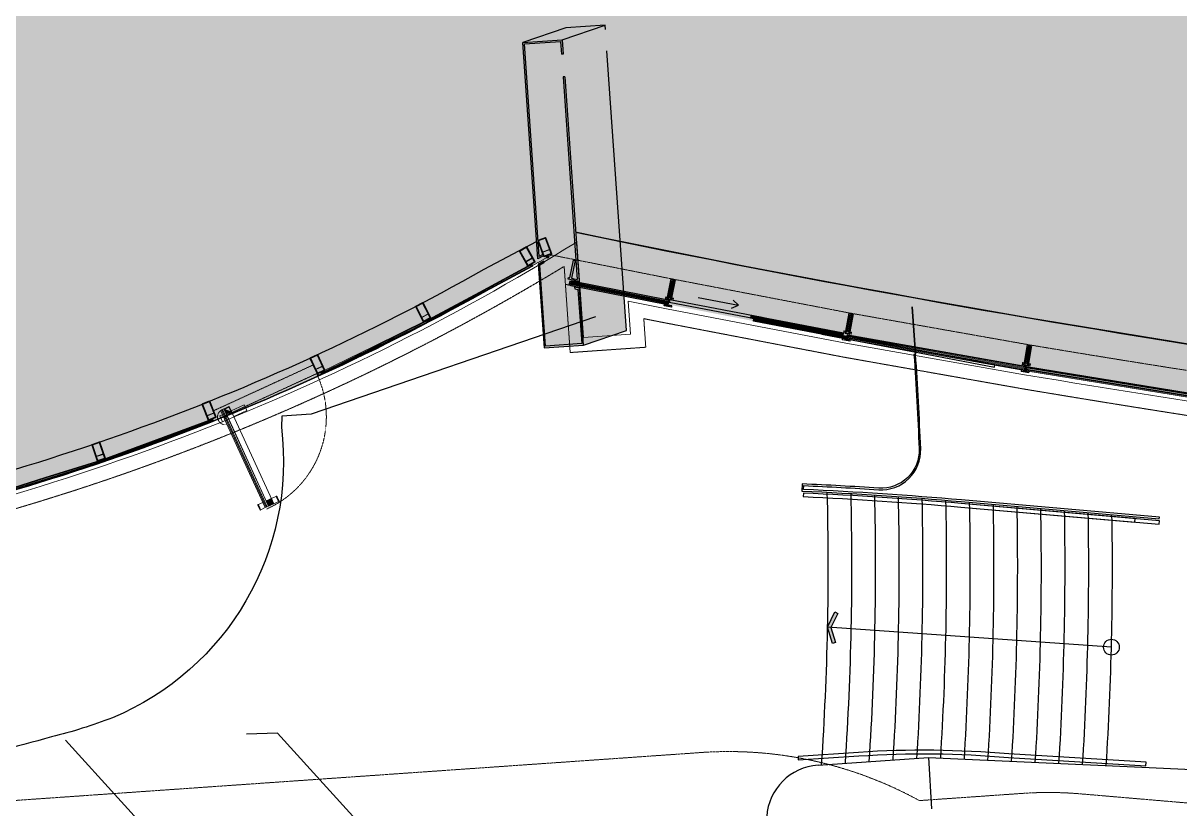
# Model space of a CAD drawing. Header units: millimetres. Extents: x 306 to 836129804, y -168137 to 818603917.
# Drawn here: x 834523425 to 834538079, y 817940053 to 817950001 of the extents above; entities that cross this region are included whole.
import ezdxf
from ezdxf.xclip import XClip

# ---------------------------------------------------------------- set-up
doc = ezdxf.new("R2010")
doc.units = ezdxf.units.MM
doc.header["$LTSCALE"] = 3
doc.header["$XCLIPFRAME"] = 0
doc.linetypes.add('B0701', pattern=[2.34375, 1.5625, -0.78125])
doc.linetypes.add('B0703', pattern=[4.6875, 3.125, -1.5625])
doc.layers.get('Defpoints').update_dxf_attribs({"color": 32})
for name, color, linetype, lineweight in [('05SYMB', 251, 'Continuous', 5), ('Hatch (LTC&CB)', 252, 'Continuous', 35), ('UAJ-08META', 251, 'Continuous', 9), ('UAJ-21EXWA', 251, 'Continuous', 35), ('UAJ-21EXWA-a', 251, 'Continuous', 9), ('UAJ-21EXWA-c', 251, 'Continuous', 9), ('UAJ-22INWA-a', 251, 'Continuous', 13), ('UAJ-23FLOR-h', 251, 'Continuous', 9), ('UAJ-23FLOR-y', 251, 'B0701', 9), ('UAJ-23FLOR-z', 251, 'B0703', 9), ('UAJ-31EXFR-a', 251, 'Continuous', 13), ('UAJ-31EXFR-c', 251, 'Continuous', 9), ('UAJ-31EXFR-h', 251, 'Continuous', 9), ('UAJ-31EXFR-t', 251, 'Continuous', 5), ('UAJ-31EXFR-y', 251, 'B0701', 9), ('UAJ-32INFR-c', 251, 'Continuous', 9), ('UAJ-32INFR-h', 251, 'Continuous', 9)]:
    doc.layers.add(name, color=color, linetype=linetype, lineweight=lineweight)
doc.layers.add('_base', color=251, linetype='Continuous')
doc.layers.add('_LTC', color=251, linetype='Continuous')
pattern_1 = [(45, (0, 0), (-4.999999779477807, 4.999999779477808), []), (45, (1.7, 0), (-4.999999779477807, 4.999999779477808), []), (45, (1.8, 0), (-4.999999779477807, 4.999999779477808), []), (45, (1.9, 0), (-4.999999779477807, 4.999999779477808), []), (45, (2, 0), (-4.999999779477807, 4.999999779477808), []), (45, (2.1, 0), (-4.999999779477807, 4.999999779477808), []), (45, (2.2, 0), (-4.999999779477807, 4.999999779477808), []), (45, (2.3, 0), (-4.999999779477807, 4.999999779477808), [])]

# ---------------------------------------------------------------- blocks, each defined once
blk = doc.blocks.new('*U2907')
at = {"layer": '05SYMB', "linetype": 'ByBlock', "lineweight": -2, "transparency": 16777216}
blk.add_lwpolyline([(1.052786964182081, -0.2272434994631979), (1.010588905700725, -0.422741130805381), (0.03600099405551888, -0.2123768547347247), (-0.8148138909776698, -0.7321736973354279), (-0.9190826288650897, -0.5615043377556711), (8.881784197001252e-16, 0)], close=True, dxfattribs=at)
for points in [[(-0.9190826288650897, -0.5615043377556711), (-0.8148138909776698, -0.7321736973354279), (8.881784197001252e-16, 0), (0.03600099405551888, -0.2123768547347247)], [(8.881784197001252e-16, 0), (0.03600099405551888, -0.2123768547347247), (1.052786964182081, -0.2272434994631979), (1.010588905700725, -0.422741130805381)]]:
    blk.add_solid(points, dxfattribs=at)
blk = doc.blocks.new('3A35X-MAGP-P-LD-00-0')
at = {"layer": '_base'}
blk.add_line((834533494.766012, 817940606.3489507, 45.95480071280022), (834534896.532352, 817940704.1259929, 45.95480071280022), dxfattribs=at)
blk.add_lwpolyline([(834534730.3477441, 817945808.8209599), (834534710.3964366, 817945807.4262105, -0.007769362340874993), (834534775.3733258, 817944610.9969156, -0.4448938819203634), (834534264.6102605, 817944113.427306, 0.005040523022235583), (834533294.5659647, 817944166.6426086), (834533294.5659647, 817944166.6426085), (834533290.5049417, 817944076.7342694, -0.01051791389791103), (834535309.3804599, 817943943.7873685), (834537817.8086277, 817943725.5273842), (834537819.5422904, 817943745.4521028), (834535311.1141227, 817943963.7120872, 0.01041394343212618), (834533311.3872081, 817944095.8156033), (834533313.6433318, 817944145.7646763, -0.004936755535158565), (834534263.3134776, 817944093.4693915, 0.4448938818993167), (834534795.3583374, 817944611.771068, 0.007769362341377649), (834534730.3477441, 817945808.82096)], format="xyb", dxfattribs=at)
for points in [[(834533307.3261856, 817944005.9072716, -0.01041394341617663), (834535303.3126401, 817943874.0508533), (834537510.2001923, 817943682.0281206), (834537514.1009337, 817943726.8587376), (834535307.2133814, 817943918.8814702, 0.01041394341595619), (834533309.3566968, 817944050.8614374)], [(834533307.3261856, 817944005.9072716, -0.01041394341617663), (834535303.3126401, 817943874.0508533), (834537816.2989736, 817943655.3942648), (834537820.199715, 817943700.2248818), (834535307.2133814, 817943918.8814702, 0.01041394341595619), (834533309.3566968, 817944050.8614374)], [(834533245.456913, 817940672.5053992), (834534012.1834693, 817940722.9174175, -0.03813027219772042), (834535908.9697721, 817940702.8705834), (834537647.6699713, 817940598.932089), (834537650.379193, 817940643.8504673), (834535912.8705134, 817940747.7012004, 0.0381302721975723), (834534009.2311088, 817940767.8204638), (834533242.5045525, 817940717.4084455)], [(834533245.456913, 817940672.5053992), (834534012.1834693, 817940722.9174175, -0.03813027219772042), (834535908.9697721, 817940702.8705834), (834537647.6699713, 817940598.932089), (834537650.379193, 817940643.8504673), (834535912.8705134, 817940747.7012004, 0.0381302721975723), (834534009.2311088, 817940767.8204638), (834533242.5045525, 817940717.4084455)]]:
    blk.add_lwpolyline(points, format="xyb", close=True, dxfattribs=at)
for points in [[(834537211.5954437, 817942099.4647982), (834533616.4496489, 817942354.0235456)], [(834525371.2131325, 817939370.2127943), (834523960.6928517, 817940923.2133119)], [(834527975.1714782, 817939552.2606819), (834526648.9924237, 817941012.4022108)], [(834534896.532352, 817940704.1259929), (834537598.0624766, 817940579.4103202), (834546962.1070088, 817940147.1208175)], [(834534896.5323521, 817940704.1259929), (834534932.5253334, 817940053.997653)]]:
    blk.add_lwpolyline(points, dxfattribs=at)
at = {"layer": '_base', "elevation": -0.1231465752413533}
blk.add_lwpolyline([(834526648.9924237, 817941012.4022108), (834526255.9510394, 817940999.363185)], dxfattribs=at)
at = {"layer": '_base'}
blk.add_circle((834537211.5954436, 817942099.464798), 99.99999999999964, dxfattribs=at)
for centre, radius, start, end in [((834496246.8981019, 817943118.5327004), 37377.3709222437, 356.1510110179623, 1.445243599431579), ((834496246.8981019, 817943118.5327004), 37677.3709222437, 356.2138161387152, 1.408773114113354), ((834496246.8981019, 817943118.5327004), 37977.3709222437, 356.2756197386327, 1.370028844739382), ((834496246.8981019, 817943118.5327004), 38277.3709222437, 356.3364456707125, 1.329060629129533), ((834496246.8981019, 817943118.5327004), 38577.3709222437, 356.3963170972223, 1.285916561478331), ((834496246.8981019, 817943118.5327004), 38877.3709222437, 356.4290822336925, 1.240643062839301), ((834496246.8981019, 817943118.5327004), 39177.3709222437, 356.4361870349383, 1.19345939139577), ((834496246.8981019, 817943118.5327004), 39477.3709222437, 356.4431838396234, 1.1464203747405), ((834496246.8981019, 817943118.5327004), 39777.3709222437, 356.4500750910045, 1.100094939044043), ((834496246.8981019, 817943118.5327004), 40077.3709222437, 356.4568631603478, 1.054466939324938), ((834496246.8981019, 817943118.5327004), 40377.3709222437, 356.4635503485951, 1.009520714310726), ((834496246.8981019, 817943118.5327004), 40677.3709222437, 356.4701388867862, 0.9652410689453641), ((834496246.8981019, 817943118.5327004), 40977.3709222437, 356.4766309435292, 0.9224581447619076), ((834533543.474579, 817939908.0456674, 45.95480071280022), 700, 93.99007479082785, 176.198381223451)]:
    blk.add_arc(centre, radius, start, end, dxfattribs=at)
at = {"layer": '_base', "xscale": 200.0000000000001, "yscale": 200.0000000000001, "zscale": 200.0000000000001, "rotation": 76.04625874593367}
blk.add_blockref('*U2907', (834533613.1506459, 817942352.1677381), dxfattribs=at)
blk = doc.blocks.new('21_UNS-EXWA-Facade EWS6-Steel Fin-Plan')
at = {"layer": 'Defpoints'}
blk.add_lwpolyline([(-47.99999983112017, -0.0005106925964355469), (47.99999974986775, -0.0005109310150217539)], dxfattribs=at)
at = {"layer": 'UAJ-21EXWA'}
blk.add_lwpolyline([(-10.00000107288361, 89.99949014186859), (-10.00000107288361, 89.99949014186859), (-10.00000250339508, 319.9994889497757), (9.999998807907104, 319.999489068985), (10.00000023841858, 89.99949049949646), (29.99999964237213, 89.99949049949646), (29.99999940395355, 69.9994889497757), (-30.00000035762787, 69.9994888305664), (-30.00000035762787, 89.99949038028717), (-10.00000107288361, 89.99949038028717)], dxfattribs=at)
at = {"layer": 'UAJ-21EXWA-a'}
for points in [[(-2.980232238769531e-06, 329.9994892477989), (-27.9995378162373, 329.9994892477989, 0.4141455223834754), (-30.00000243352001, 327.9994893017662), (-30.00000298023224, 94.99949049949646), (-47.98244392871857, 94.99949049949645, 0.4142135623730909), (-49.98244403293543, 92.99949039527958), (-49.98244392871866, 64.99948894872907), (-47.98244392871866, 64.99948894872907), (-47.98244392871865, 92.99949049949643), (-28.00000298492505, 92.99949049949646), (-28.00000243352001, 327.9994893017662), (-2.753734895116705e-06, 327.9994919064891)], [(-7.152557373046875e-07, 329.9994892477989), (27.99953412074932, 329.9994892477989, -0.4141455223834754), (29.99999873803203, 327.9994893017662), (29.99999928474426, 94.99949049949646), (47.98244023323059, 94.99949049949645, -0.4142135623730909), (49.98244033744746, 92.99949039527958), (49.98244023323068, 64.99948894872907), (47.98244023323068, 64.99948894872907), (47.98244023323068, 92.99949049949643), (27.99999928943707, 92.99949049949646), (27.99999873803203, 327.9994893017662), (-9.417530809575139e-07, 327.9994919064891)], [(47.99999976158142, -5.000510573387146), (47.99999988079071, -18.00051069259644), (47.99999988079071, -18.00051081180573), (-48, -18.00051069259644), (-48, -18.00051069259644), (-48, -5.000510931015015), (-50, -5.000510931015015), (-49.99999988079071, -18.00051081180573, 0.4142135625800797), (-47.99999988079071, -20.00051069259644), (47.99999988079071, -20.00051093101501, 0.4142135618518722), (49.99999976158142, -18.00051069259644), (49.99999988079071, -5.000510811805725), (47.99999964237213, -5.000510692596436)]]:
    blk.add_lwpolyline(points, format="xyb", dxfattribs=at)
at = {"layer": 'UAJ-21EXWA-c'}
for points in [[(-23.00000249218012, 302.9994888305664), (-23.00000408958469, 101.9994906028112), (-10.00000381469727, 101.9994904994965), (-10.00000369548798, 302.9994888305664)], [(22.99999879669214, 302.9994888305664), (23.00000039409671, 101.9994906028112), (10.00000011920929, 101.9994904994965), (10, 302.9994888305664)], [(1.5, 55.0191136598587), (1.5, 1.192092895507812e-07), (-1.49999988079071, -1.192092895507812e-07), (-1.616378426551819, 54.97702765464783)]]:
    blk.add_lwpolyline(points, close=True, dxfattribs=at)
for points in [[(-47.99999976158142, -5.000510931015015), (-47.99999964237213, -18.00051093101501), (-32.99999976158142, -18.00051057338715), (-22.99999964237213, -13.00051057338715), (0, -13.00051081180573), (22.99999964237213, -13.00051057338715), (32.99999976158142, -18.00051057338715), (47.99999988079071, -18.00051069259644), (47.99999964237213, -5.000510692596436)], [(-45.99999952316284, -5.000510931015015), (-47.99999976158142, -5.000510931015015)], [(-45.99999952316284, -5.000510931015015), (-45.99999964237213, -16.00051069259644), (-33.47213578224182, -16.00051057338715), (-23.47213542461395, -11.00051057338715), (1.192092895507812e-07, -11.00051081180573), (23.47213542461395, -11.00051045417786), (33.47213590145111, -16.00051033496857), (45.99999976158142, -16.00051069259644), (45.99999976158142, -5.000510811805725)], [(45.99999964237213, -5.000510692596436), (47.99999952316284, -5.000510573387146)]]:
    blk.add_lwpolyline(points, dxfattribs=at)
blk = doc.blocks.new('EWS2 - 2 Steel Fin Glass')
at = {"layer": 'UAJ-21EXWA-a'}
blk.add_lwpolyline([(678.8535124063492, -152.6484401226044), (676.4192818403244, -154.0763473510742), (663.6700299978256, -203.4564032554626), (665.1043062210083, -205.9014909267426), (2871.123752355576, -785.9497318267822), (2873.553643345833, -784.5207090377808), (2886.763664364815, -735.2617775201797), (2885.347456455231, -732.8214446306229)], close=True, dxfattribs=at)
at = {"layer": 'UAJ-21EXWA-c'}
for points in [[(2875.600957512856, -776.7870554924011), (665.7130051851273, -195.7216341495514)], [(2877.94978582859, -767.0647460222244), (668.2559567689896, -186.0503678321838)], [(671.833355307579, -171.4823825359344), (2882.101194500923, -752.6476908922195)], [(674.3763068914413, -161.8111159801483), (2884.691452145576, -742.9888628721237)]]:
    blk.add_lwpolyline(points, dxfattribs=at)
for points in [[(681.5908010005951, -174.0479942560196), (671.9194390773773, -171.5050172805786), (668.1698733568192, -186.0277328491211), (677.8412356376648, -188.5707098245621)], [(2872.437310814857, -750.1066787242889), (2882.108673214912, -752.6496555805206), (2878.229992747307, -767.1384217739105), (2868.558630228043, -764.5954446792603)]]:
    blk.add_lwpolyline(points, close=True, dxfattribs=at)
blk = doc.blocks.new('*U1552')
at = {"layer": 'UAJ-21EXWA'}
for points in [[(0, 85.00000035762787), (100, 85.00000047683716), (100, 301.9999996423721), (1.192092895507812e-07, 301.9999996423721)], [(1499.999999880791, 85.00000035762787), (1599.999999880791, 85.00000047683716), (1600, 301.9999996423721), (1500.000000119209, 301.9999996423721)], [(3069.244208348224, 85.00000059565815), (3169.244208348224, 85.00000059565815), (3169.244208467433, 301.9999998804025), (3069.244208586642, 301.9999999996118)]]:
    blk.add_lwpolyline(points, close=True, dxfattribs=at)
at = {"layer": 'UAJ-21EXWA-a'}
for points in [[(42.49999895014975, 305.000000582158), (42.4999988079071, 305.0000002384186), (42.49999892711639, 335.0000001192093), (42.49999883094046, 335.000000582158)], [(46.50000011920929, 301.9999992847443), (46.50000023841858, 335.0000004768372), (53.50000023841858, 335.0000007152557), (53.50000023841858, 301.9999992847443)], [(800.0000004768372, 304.9999982118607), (57.49999940395355, 305.0000004768372), (57.49999952316284, 335.0000004768372), (800.0000003576279, 334.9999980926514)], [(800.0000004768372, 305), (1542.499998807907, 305.0000002384186), (1542.499998807907, 335), (800.0000002384186, 335.0000001192093)], [(1546.5, 301.9999992847443), (1546.500000238419, 335.0000003576279), (1553.500000238419, 335.0000007152557), (1553.500000119209, 301.9999992847443)], [(2300, 304.9999980926514), (1557.499999403954, 305.0000003576279), (1557.499999403954, 335.0000004768372), (2300, 334.9999980926514)], [(2330.173034078982, 305.0000002192115), (3111.74420727534, 305.0000005956583), (3111.74420727534, 335.0000003572397), (2330.173034078982, 335.0000003384208)], [(3115.744208467433, 301.9999996419839), (3115.744208586642, 335.0000007148676), (3122.744208586642, 335.0000008340768), (3122.744208586642, 301.9999995227747)], [(3797.998674421571, 304.9999985628279), (3126.744207871387, 305.0000007148676), (3126.744207871387, 335.0000007148676), (3797.998674302362, 334.9999985628279)]]:
    blk.add_lwpolyline(points, dxfattribs=at)
at = {"layer": 'UAJ-21EXWA-c'}
for p, q in [((30.49999856948853, 315.0000002384186), (30.49999904632568, 325.0000001192093)), ((42.4999988079071, 325.0000002384186), (42.49999895014975, 325.0000007013673)), ((42.49999906935903, 315.0000004629487), (42.49999892711639, 315.0000003576279)), ((57.49999940395355, 325.0000003576279), (800.0000004768372, 324.9999983310699)), ((800.0000004768372, 314.9999977350235), (57.49999964237213, 315.0000005960464)), ((69.49999952316284, 315.0000005960464), (69.49999904632568, 325.0000003576279)), ((1542.499998807907, 325.0000002384186), (800.0000004768372, 325.0000003576279)), ((800.0000003576279, 314.9999994039536), (1542.499998927116, 315.0000003576279)), ((1530.499998450279, 315.0000002384186), (1530.499999046326, 325.0000001192093)), ((1557.499999403954, 325.0000003576279), (2300, 324.9999983310699)), ((2300, 314.9999976158142), (1557.499999523163, 315.0000005960464)), ((1569.499999523163, 315.0000005960464), (1569.499999046326, 325.0000003576279)), ((3111.74420727534, 325.0000003572397), (2330.173034078982, 325.0000005768393)), ((2330.173034078982, 314.9999997423743), (3111.744207394549, 315.0000005956583)), ((3099.744206917712, 315.000000476449), (3099.744207513759, 325.0000003572397)), ((3126.744207871387, 325.0000007148676), (3797.998674421571, 324.9999988012465)), ((3797.998674421571, 314.9999982052), (3126.744207990596, 315.0000008340768)), ((3138.744207990596, 315.0000008340768), (3138.744207513759, 325.0000007148676))]:
    blk.add_line(p, q, dxfattribs=at)
for points in [[(5, 90.00000047683716), (95, 90.00000059604645), (94.99999988079071, 296.9999996423721), (5.00000011920929, 296.9999996423721)], [(1505, 90.00000047683716), (1595, 90.00000059604645), (1594.999999880791, 296.9999996423721), (1505.000000119209, 296.9999996423721)], [(3074.244208467433, 90.00000071486744), (3164.244208467433, 90.00000083407673), (3164.244208229014, 296.9999998804025), (3074.244208705852, 296.9999998804025)]]:
    blk.add_lwpolyline(points, close=True, dxfattribs=at)
for points in [[(5.000000238418579, 246.9999996423721), (94.99999988079071, 246.9999996423721)], [(5.00000011920929, 241.9999994039536), (94.99999988079071, 241.9999995231628)], [(1505.000000238419, 246.9999996423721), (1594.999999761581, 246.9999996423721)], [(1505, 241.9999994039536), (1594.999999880791, 241.9999995231628)], [(3074.244208586642, 246.9999998804024), (3164.244208229014, 246.9999998804024)], [(3074.244208586642, 241.9999997611932), (3164.244208348224, 241.9999997611932)]]:
    blk.add_lwpolyline(points, dxfattribs=at)
blk = doc.blocks.new('*U1802')
at = {"layer": 'UAJ-32INFR-c'}
blk.add_hatch(color=256, dxfattribs=at).paths.add_polyline_path([(0, 0), (-4.440892098500626e-16, -4.999999999999996), (50.00000023597241, -4.999999999999995), (50.00000023597241, 1.332267629550188e-15)])
at = {"layer": 'UAJ-32INFR-h'}
h = blk.add_hatch(dxfattribs=at)
h.set_pattern_fill('STEEL', color=256, angle=90, style=0)
h.set_pattern_definition([(135, (0, 0), (-2.245064030267288, -2.245064030267288), []), (135, (-1.5875, 9.720633968232115e-17), (-2.245064030267288, -2.245064030267288), [])])
h.paths.add_polyline_path([(0, 0), (-4.440892098500626e-16, -4.999999999999996), (50.00000023597241, -4.999999999999995), (50.00000023597241, 1.332267629550188e-15)])
at = {"layer": 'UAJ-22INWA-a', "lineweight": -2}
blk.add_lwpolyline([(0, 0), (-4.440892098500626e-16, -4.999999999999996), (50.00000023597241, -4.999999999999995), (50.00000023597241, 1.332267629550188e-15)], close=True, dxfattribs=at)
blk = doc.blocks.new('*U|REF31191629')
at = {"layer": 'UAJ-32INFR-h'}
h = blk.add_hatch(dxfattribs=at)
h.set_pattern_fill('STAAL', color=256, style=0)
h.set_pattern_definition(pattern_1)
edge = h.paths.add_edge_path(flags=16)
edge.add_arc((-19.00000000737778, -19.00000003930758), 1, 180, 394.9306585423736)
edge.add_line((-19.00000000737778, -20.00000003930757), (19.00000000738324, -20.00000003930666))
edge.add_arc((19.00000000738324, -19.00000003930664), 1, 270, 360)
edge.add_line((20.00000000738324, -19.00000003930666), (20.00000000738142, 19.00000003930938))
edge.add_arc((19.00000000738142, 19.00000003930938), 1, 0, 90)
edge.add_line((19.00000000738142, 20.00000003930938), (-19.0000000073796, 20.00000003930938))
edge.add_arc((-19.0000000073796, 19.00000003930938), 1, 90, 180)
edge.add_line((-20.0000000073796, 19.00000003930938), (-20.00000000737778, -19.00000003930757))
edge = h.paths.add_edge_path()
edge.add_arc((-23.00000000737792, -23.00000003930666), 2, 180, 270)
edge.add_line((-23.00000000737778, -25.00000003930666), (23.00000000738324, -25.00000003930666))
edge.add_arc((23.00000000738309, -23.00000003930666), 2, 270, 360)
edge.add_line((25.00000000738324, -23.00000003930666), (25.00000000738324, 23.00000003930757))
edge.add_arc((23.00000000738338, 23.00000003930742), 2, 0, 90)
edge.add_line((23.00000000738324, 25.00000003930757), (-23.00000000737778, 25.00000003930938))
edge.add_arc((-23.00000000737763, 23.00000003930953), 2, 90, 180)
edge.add_line((-25.00000000737778, 23.00000003930938), (-25.00000000737778, -23.00000003930666))
at = {"layer": 'UAJ-22INWA-a', "lineweight": -2}
for p, q in [((-25.00000000737778, 23.00000003930938), (-25.00000000737778, -23.00000003930666)), ((23.00000000738324, 25.00000003930757), (-23.00000000737778, 25.00000003930938)), ((-20.0000000073796, 19.00000003930938), (-20.00000000737778, -19.00000003930757)), ((19.00000000738142, 20.00000003930938), (-19.0000000073796, 20.00000003930938)), ((20.00000000738324, -19.00000003930666), (20.00000000738142, 19.00000003930938)), ((25.00000000738324, -23.00000003930666), (25.00000000738324, 23.00000003930757)), ((-23.00000000737778, -25.00000003930666), (23.00000000738324, -25.00000003930666)), ((-19.00000000737778, -20.00000003930757), (19.00000000738324, -20.00000003930666))]:
    blk.add_line(p, q, dxfattribs=at)
for centre, radius, start, end in [((-23.00000000737763, 23.00000003930953), 2, 90, 180), ((-19.0000000073796, 19.00000003930938), 1, 90, 180), ((19.00000000738142, 19.00000003930938), 1, 0, 90), ((23.00000000738338, 23.00000003930742), 2, 0, 90), ((-23.00000000737792, -23.00000003930666), 2, 180, 270), ((-19.00000000737778, -19.00000003930758), 1, 180, 34.93065854237362), ((19.00000000738324, -19.00000003930664), 1, 270, 0), ((23.00000000738309, -23.00000003930666), 2, 270, 0)]:
    blk.add_arc(centre, radius, start, end, dxfattribs=at)
blk = doc.blocks.new('*U|REF31201630')
at = {"layer": 'UAJ-32INFR-h'}
h = blk.add_hatch(dxfattribs=at)
h.set_pattern_fill('STAAL', color=256, style=0)
h.set_pattern_definition(pattern_1)
edge = h.paths.add_edge_path(flags=16)
edge.add_arc((-19.00000000737778, -19.00000003930758), 1, 180, 394.9306585423736)
edge.add_line((-19.00000000737778, -20.00000003930757), (19.00000000738324, -20.00000003930666))
edge.add_arc((19.00000000738324, -19.00000003930664), 1, 270, 360)
edge.add_line((20.00000000738324, -19.00000003930666), (20.00000000738142, 19.00000003930938))
edge.add_arc((19.00000000738142, 19.00000003930938), 1, 0, 90)
edge.add_line((19.00000000738142, 20.00000003930938), (-19.0000000073796, 20.00000003930938))
edge.add_arc((-19.0000000073796, 19.00000003930938), 1, 90, 180)
edge.add_line((-20.0000000073796, 19.00000003930938), (-20.00000000737778, -19.00000003930757))
edge = h.paths.add_edge_path()
edge.add_arc((-23.00000000737792, -23.00000003930666), 2, 180, 270)
edge.add_line((-23.00000000737778, -25.00000003930666), (23.00000000738324, -25.00000003930666))
edge.add_arc((23.00000000738309, -23.00000003930666), 2, 270, 360)
edge.add_line((25.00000000738324, -23.00000003930666), (25.00000000738324, 23.00000003930757))
edge.add_arc((23.00000000738338, 23.00000003930742), 2, 0, 90)
edge.add_line((23.00000000738324, 25.00000003930757), (-23.00000000737778, 25.00000003930938))
edge.add_arc((-23.00000000737763, 23.00000003930953), 2, 90, 180)
edge.add_line((-25.00000000737778, 23.00000003930938), (-25.00000000737778, -23.00000003930666))
at = {"layer": 'UAJ-22INWA-a', "lineweight": -2}
for p, q in [((-25.00000000737778, 23.00000003930938), (-25.00000000737778, -23.00000003930666)), ((23.00000000738324, 25.00000003930757), (-23.00000000737778, 25.00000003930938)), ((-20.0000000073796, 19.00000003930938), (-20.00000000737778, -19.00000003930757)), ((19.00000000738142, 20.00000003930938), (-19.0000000073796, 20.00000003930938)), ((20.00000000738324, -19.00000003930666), (20.00000000738142, 19.00000003930938)), ((25.00000000738324, -23.00000003930666), (25.00000000738324, 23.00000003930757)), ((-23.00000000737778, -25.00000003930666), (23.00000000738324, -25.00000003930666)), ((-19.00000000737778, -20.00000003930757), (19.00000000738324, -20.00000003930666))]:
    blk.add_line(p, q, dxfattribs=at)
for centre, radius, start, end in [((-23.00000000737763, 23.00000003930953), 2, 90, 180), ((-19.0000000073796, 19.00000003930938), 1, 90, 180), ((19.00000000738142, 19.00000003930938), 1, 0, 90), ((23.00000000738338, 23.00000003930742), 2, 0, 90), ((-23.00000000737792, -23.00000003930666), 2, 180, 270), ((-19.00000000737778, -19.00000003930758), 1, 180, 34.93065854237362), ((19.00000000738324, -19.00000003930664), 1, 270, 0), ((23.00000000738309, -23.00000003930666), 2, 270, 0)]:
    blk.add_arc(centre, radius, start, end, dxfattribs=at)
blk = doc.blocks.new('EWS Glass Pivot Door')
at = {"layer": 'UAJ-31EXFR-h'}
h = blk.add_hatch(color=256, dxfattribs=at)
h.dxf.hatch_style = 1
h.paths.add_polyline_path([(134.9396343231201, 207.2032741308212), (134.9396362304688, 192.7338186502457), (152.3029814958572, 192.7338211536407), (152.3029811382294, 207.2032761573792)])
h = blk.add_hatch(color=256, dxfattribs=at)
h.dxf.hatch_style = 1
h.paths.add_polyline_path([(1489.939630508423, 207.2524619102478), (1489.939633369446, 192.7830073833466), (1472.576287031174, 192.7830054759979), (1472.576284885406, 207.252460360527)])
at = {"layer": 'UAJ-32INFR-c'}
h = blk.add_hatch(color=256, dxfattribs=at)
h.dxf.hatch_style = 1
h.paths.add_polyline_path([(256.6172027587891, 1523.750954270363, 0.4142135612038482), (246.6165667772293, 1533.750317931175), (223.6165665388107, 1533.748855233192), (223.6168847084045, 1528.748855233192), (246.6168850660324, 1528.750318288803, -0.4142135612133124), (251.6172028779984, 1523.750636339188), (251.6188883781433, 1497.250636339188, -0.4142135620242937), (246.6192065477371, 1492.250318169594), (223.6192064285278, 1492.248855352402), (223.6195243597031, 1487.248855471611), (246.6195245981216, 1487.250318408012, 0.4142135620243083), (256.6188884973526, 1497.250954389572)])
at = {"layer": 'UAJ-22INWA-a', "lineweight": -2}
for points in [[(223.6165664196014, 1533.748854875565), (246.6165667772293, 1533.750317573547, -0.4142135623730951), (256.6172025203705, 1523.750954151154), (256.6188880205154, 1497.250954151154, -0.4142135623730951), (246.6195242404938, 1487.250318527222), (223.6195240020752, 1487.248855471611)], [(223.6168848276138, 1528.748855113983), (246.6168850660324, 1528.750318288803, -0.4142135553466127), (251.6172026395798, 1523.750636100769), (251.618888258934, 1497.250636339188, -0.414213562373095), (246.6192061901093, 1492.250318169594), (223.6192063093185, 1492.248855233192)]]:
    blk.add_lwpolyline(points, format="xyb", dxfattribs=at)
at = {"layer": 'UAJ-31EXFR-a'}
blk.add_lwpolyline([(134.9396324157715, 221.6727287769318), (134.9396381378174, 178.2643637657166), (1489.939633607864, 178.313551902771), (1489.939629793167, 221.721915602684)], close=True, dxfattribs=at)
at = {"layer": 'UAJ-31EXFR-c'}
for points in [[(1417.592346549034, 298.4100221395493), (1417.592338562012, 370.7572956085205), (1489.93961250782, 370.7573029994965), (1489.939621567726, 298.4100288152695)], [(1417.592359423637, 178.3135435581207), (1417.592367053032, 105.9662693738937), (1489.939641952515, 105.9662775993347), (1489.939633607864, 178.313551902771)]]:
    blk.add_lwpolyline(points, close=True, dxfattribs=at)
for points in [[(134.9396344423294, 207.2032737731934), (1489.939630389214, 207.252460360527)], [(134.9396362304688, 192.7338186502457), (1489.939632534981, 192.7830060720444)]]:
    blk.add_lwpolyline(points, dxfattribs=at)
at = {"layer": 'UAJ-31EXFR-h'}
for points in [[(134.939625620842, 298.3608421087265), (134.9396321773529, 226.0135670900345), (1489.939628124237, 226.062754034996), (1489.939620256424, 298.4100288152695)], [(134.9396343231201, 207.2032741308212), (134.9396362304688, 192.7338186502457), (152.3029814958572, 192.7338211536407), (152.3029811382294, 207.2032761573792)], [(1489.939630508423, 207.2524619102478), (1489.939633369446, 192.7830073833466), (1472.576287031174, 192.7830054759979), (1472.576284885406, 207.252460360527)]]:
    blk.add_lwpolyline(points, close=True, dxfattribs=at)
at = {"layer": 'UAJ-31EXFR-t'}
for points in [[(274.9577349424362, 298.3659247159958), (274.966891169548, 479.9907500743866), (194.9668905735016, 479.9985384941101), (194.9492077827454, 298.3630204200745)], [(194.9375169277191, 178.2665412425995), (194.9337911605835, 139.9985395669937), (274.9497511386871, 139.9907499551773)], [(194.9421647787094, 226.0157450437546), (194.9417427778244, 221.674906373024)], [(274.9417432546616, 221.6778109073639), (274.9421662092209, 226.0186483860016)], [(274.9497511386871, 139.9907499551773), (274.9558221101761, 178.269446015358)]]:
    blk.add_lwpolyline(points, dxfattribs=at)
at = {"layer": 'UAJ-31EXFR-y', "ltscale": 0.2}
for p, q in [((101.8747409582138, 1478.267441511154), (101.8747287988663, 87.24885475635529)), ((219.8747402429581, 1478.267441391945), (219.8747290372849, 87.24885511398315))]:
    blk.add_line(p, q, dxfattribs=at)
at = {"layer": 'UAJ-31EXFR-y'}
blk.add_circle((234.9396327733994, 199.9934278726578), 11.99999999999998, dxfattribs=at)
at = {"layer": 'UAJ-31EXFR-y', "ltscale": 0.2}
for radius, start, end in [(1278.362782523718, 359.3151752837017, 90.6877892146988), (99.99999992637899, 179.9970493582812, 347.4542626588013)]:
    blk.add_arc((234.9396327733994, 199.9934281110764), radius, start, end, dxfattribs=at)
at = {"layer": 'UAJ-08META'}
for name, p, xscale, yscale, zscale, rotation in [('*U|REF31191629', (171.1115590333939, 262.1872081756592), -1.446945487555046, 1.446945487555046, 1.446945487555046, 90.00000632683499), ('*U|REF31201630', (1453.765987038612, 262.2363882064819), -1.446945487555046, 1.446945487555046, 1.446945487555046, 90.00000632683499), ('*U1802', (1489.939614892006, 363.5225758552551), 1.446945487555049, 1.446945487555049, 1.446945487555049, 180.0000062229428), ('*U1802', (1489.939640879631, 113.201003909111), -1.446945487555045, 1.446945487555046, 1.446945487555046, 6.180535304560869e-06)]:
    blk.add_blockref(name, p, dxfattribs=dict(at, xscale=xscale, yscale=yscale, zscale=zscale, rotation=rotation))
blk = doc.blocks.new('FAC-00-0')
at = {"layer": '_LTC'}
h = blk.add_hatch(color=256, dxfattribs=at)
h.dxf.hatch_style = 1
h.paths.add_polyline_path([(834530050.472122, 817947038.9181598), (834530055.201107, 817947030.106991), (834530065.540507, 817947035.6561831), (834530060.8115215, 817947044.4673523)])
h = blk.add_hatch(color=256, dxfattribs=at)
h.dxf.hatch_style = 1
h.paths.add_polyline_path([(834530379.9174631, 817946712.3516101), (834530370.1295246, 817946714.4005691), (834530367.1216975, 817946699.7063018), (834530376.9096364, 817946697.6573428)])
h = blk.add_hatch(color=256, dxfattribs=at)
h.dxf.hatch_style = 1
h.paths.add_polyline_path([(834531585.7858546, 817946473.266237), (834531595.5737934, 817946471.2172781), (834531592.4352953, 817946456.5503652), (834531582.6473563, 817946458.5993241)])
for points in [[(834530677.4095439, 817946283.2308419), (834527074.6079371, 817945049.1932384), (834526701.6346854, 817945023.1195476), (834526696.6833131, 817944884.0243217, -0.336950524004752), (834524556.4721905, 817941206.193754, -0.03180647661176735), (834523784.7984278, 817940962.8966205, -0.02033516635128365), (834520967.2779578, 817940301.6889249, -0.01247054496646103), (834516607.666639, 817939585.0369924, -0.01473771482394831), (834512420.736378, 817939137.5343199, -0.003075829402290311), (834511013.5375607, 817939032.3961636, -0.007250775001422562), (834510405.9770567, 817938995.523768, -0.01819113716958021), (834510206.5215365, 817938993.4981275, -0.388820978070801), (834507789.5594004, 817941351.0627434), (834507483.4636881, 817945729.6344007), (834506959.577392, 817953223.6099526), (834506394.5954391, 817953186.4402099), (834502439.1254252, 818009760.6521547)], [(834512627.2040054, 817942540.1655775, 0.02656980847430667), (834520031.0850133, 817943570.7283562, 0.08503845430678662), (834529267.0487349, 817946885.5735675, 0.08503845430678662)], [(834512662.224123, 817942291.7450321, 0.02651463873583607), (834520076.9615715, 817943324.4578393, 0.08364983874381443), (834529251.3430456, 817946589.4841911, -0.08364983874381443), (834520076.9615715, 817943324.4578395, -0.0265633702426685), (834512648.5149771, 817942290.5731581)]]:
    blk.add_lwpolyline(points, format="xyb", dxfattribs=at)
at = {"layer": '_LTC', "flags": 128}
for points in [[(834530422.4208595, 817947352.3399472, 0.01410185212522722), (834539624.8666433, 817945716.7847276, 0.01623127547389755), (834550310.882885, 817944479.9320782, 0.01922887565899738), (834561798.1739266, 817943948.3942754, 0.02577229268232034), (834573872.0371237, 817944534.0055832, 0.01068663956181717), (834578058.5043359, 817945036.7590958, 0.2924682808154892), (834581273.9221169, 817948108.9352949, 0.02753840026918381), (834582183.9191729, 817955229.0975394, 0.009061255712531998), (834582316.8587844, 817957655.4032435, 0.02401355522094559), (834582250.9934157, 817963859.5909524), (834582098.4680808, 817966175.9364115)], [(834530422.4208595, 817947352.3399472, 0.01410185212522722), (834539624.8666433, 817945716.7847276, 0.01623127547389755), (834550310.882885, 817944479.9320782, 0.01922887565899738), (834561798.1739266, 817943948.3942754, 0.02577229268232034), (834573872.0371237, 817944534.0055832, 0.01068663956181717), (834578058.5043359, 817945036.7590958, 0.2924682808154892), (834581273.9221169, 817948108.9352949, 0.02753840026918381), (834582183.9191729, 817955229.0975394, 0.009061255712531998), (834582316.8587844, 817957655.4032435, 0.02401355522094559), (834582250.9934157, 817963859.5909524), (834582098.4680808, 817966175.9364115)], [(834582114.7845112, 817966134.9102137), (834582289.2085083, 817963221.2219965, -0.05557924193678301), (834581330.3178363, 817948392.6558827, -0.3325201049569982), (834577756.7216059, 817944989.280751, -0.05087079921127214), (834553608.1300159, 817944239.4719547, -0.03533074298749107), (834530423.5422417, 817947352.1078049)], [(834582114.7845112, 817966134.9102137), (834582289.2085083, 817963221.2219965, -0.05557924193678301), (834581330.3178363, 817948392.6558827, -0.3325201049569982), (834577756.7216059, 817944989.280751, -0.05087079921127214), (834553608.1300159, 817944239.4719547, -0.03533074298749107), (834530423.5422417, 817947352.1078049)]]:
    blk.add_lwpolyline(points, format="xyb", dxfattribs=at)
at = {"layer": '_LTC'}
for points in [[(834530801.0589519, 817949921.7653054), (834530797.2334154, 817949976.4895774), (834530298.4507259, 817949941.6208422), (834529754.3315006, 817949755.2521445)], [(834530253.106473, 817949790.12034), (834530797.2334154, 817949976.4895774)], [(834529945.8808066, 817947015.2192701), (834529754.3238341, 817949755.3618101), (834530253.1064668, 817949790.1203396), (834530265.7541981, 817949609.1998271)], [(834529963.6504862, 817947047.8212858), (834529775.6775575, 817949736.6955863), (834530234.4706392, 817949769.908289), (834530245.8029821, 817949607.8050736)], [(834530265.754198, 817949609.1998271), (834530245.8029821, 817949607.8050736)], [(834530523.375488, 817945924.03489), (834531067.4944457, 817946110.4074211), (834530819.9211185, 817949651.9421432)], [(834530285.8349234, 817949321.953434), (834530265.8837075, 817949320.5586805)], [(834530265.8837982, 817949320.5586869), (834530445.3230417, 817946753.7753586)], [(834530285.8349233, 817949321.953434), (834530467.0609472, 817946729.5908678)], [(834529264.9806511, 817946884.4429592), (834529930.4277917, 817947236.2681979)], [(834530016.8327011, 817947054.2512702), (834529945.8808066, 817947015.2192701)], [(834530008.2367498, 817947072.3490459), (834529963.6504862, 817947047.8212858)], [(834530008.2367498, 817947072.3490459), (834530016.8327011, 817947054.2512702)], [(834530056.1818281, 817947053.3318118), (834530070.3687842, 817947026.8983043)], [(834530021.5728915, 817946986.4353719), (834529950.6215397, 817946947.4036704)], [(834529950.6216333, 817946947.4037219), (834530024.6000706, 817945889.1730535), (834530523.375311, 817945924.037415), (834530472.9132924, 817946645.8755141), (834530411.9272879, 817946657.8988397), (834530413.3377826, 817946637.7222977), (834530453.9947987, 817946629.7068104), (834530502.0289861, 817945942.5978063), (834530043.1568043, 817945910.5165854), (834529971.4646258, 817946936.043279)], [(834530023.1096255, 817946964.4541852), (834529971.4645063, 817946936.0432132)], [(834530021.5728915, 817946986.4353719), (834530023.1096255, 817946964.4541852)], [(834530352.0018218, 817946775.281979), (834530352.0018218, 817946775.281979), (834530396.6976455, 817947000.8973215), (834530416.3163724, 817946997.0107279), (834530371.6205486, 817946771.3953855), (834530391.2392735, 817946767.5087922), (834530387.3526795, 817946747.8900652), (834530328.4965031, 817946759.5498456), (834530332.3830969, 817946779.1685725), (834530352.0018218, 817946775.2819792)], [(834530467.0609473, 817946729.5908678), (834530406.0749425, 817946741.6141934), (834530404.6644475, 817946761.7907356), (834530445.3214635, 817946753.7752483)], [(834530404.6644477, 817946761.7907356), (834530445.3230418, 817946753.7753587)], [(834530297.2365735, 817946694.3822408), (834530391.4064555, 817946675.7265917)], [(834531590.2992356, 817946446.7807587), (834530365.1598799, 817946689.9002223)], [(834531592.1517107, 817946456.6097277), (834530367.2088186, 817946699.6880642)], [(834530370.0424032, 817946714.4188064), (834531595.5662248, 817946471.2188609)], [(834530372.0913419, 817946724.2066485), (834531597.6630394, 817946480.9966806)], [(834530406.0749425, 817946741.6141934), (834530467.0609471, 817946729.5908678)], [(834531976.5822184, 817946526.4955817), (834532486.0219167, 817946429.2003801)], [(834532399.8952117, 817946393.4556484), (834532486.0219167, 817946429.2003801), (834532419.1299874, 817946494.1693338)], [(834534688.3104973, 817946410.1462123), (834534730.347744, 817945808.82096)], [(834532642.7803121, 817946280.7056769), (834533814.1666317, 817946056.9162929)], [(834533816.0431592, 817946066.738647), (834532644.6568397, 817946290.5280311)], [(834533849.6435305, 817946013.4384423), (834532678.257211, 817946237.227827)], [(834532680.1337383, 817946247.050181), (834533851.5200578, 817946023.2607967)]]:
    blk.add_lwpolyline(points, dxfattribs=at)
for points in [[(834530050.472122, 817947038.9181598), (834530055.201107, 817947030.106991), (834530065.540507, 817947035.6561831), (834530060.8115215, 817947044.4673523), (834530050.472122, 817947038.9181598)], [(834530356.4848647, 817946738.7336673), (834530345.7930182, 817946684.763423), (834530342.8502095, 817946685.3464117), (834530353.4197176, 817946739.2979884)], [(834530376.0978491, 817946733.5847025), (834530373.7392089, 817946732.0351174), (834530363.5120126, 817946682.071753), (834530365.0685092, 817946679.7025926), (834531586.2927284, 817946437.4027042), (834531588.6469781, 817946438.9531832), (834531599.3404963, 817946488.8189597), (834531597.8022858, 817946491.184288)], [(834530379.9174631, 817946712.3516101), (834530370.1295246, 817946714.4005691), (834530367.1216975, 817946699.7063018), (834530376.9096364, 817946697.6573428)], [(834531585.7858546, 817946473.266237), (834531595.5737934, 817946471.2172781), (834531592.4352953, 817946456.5503652), (834531582.6473563, 817946458.5993241)], [(834531616.0987805, 817946496.1395252), (834531610.4691981, 817946466.6724623), (834532781.8555179, 817946242.8830774), (834532787.4851004, 817946272.3501406)], [(834532646.5333672, 817946300.3503854), (834532640.9037848, 817946270.8833226), (834533812.2901045, 817946047.0939376), (834533817.919687, 817946076.5610008)], [(834533853.3965852, 817946033.083151), (834533847.7670028, 817946003.616088), (834532676.3806828, 817946227.4054718), (834532682.0102654, 817946256.872535)], [(834535730.7565815, 817945643.8773293), (834535736.3861637, 817945673.3443923), (834533550.3239837, 817946090.9841444), (834533544.694401, 817946061.517081)]]:
    blk.add_lwpolyline(points, close=True, dxfattribs=at)
at = {"layer": '_LTC', "flags": 128}
blk.add_lwpolyline([(834534730.347744, 817945808.8209599), (834534688.3104985, 817946410.1462125)], dxfattribs=at)
at = {"layer": '_LTC'}
ref = blk.add_blockref('*U1552', (834529920.822292, 817947330.4341991), dxfattribs=dict(at, xscale=-0.9999999999999976, rotation=199.7042782820033))
XClip(ref).set_block_clipping_path([(100.09999990463257, -0.10000002384185791), (100.10000002384186, 302.0999994277954), (53.60000014305115, 302.09999918937683), (53.60000026226044, 335.1000006198883), (46.40000033378601, 335.10000026226044), (46.40000021457672, 302.09999918937683), (-0.09999990463256836, 302.0999995470047), (-0.09999990463256836, -0.09999990463256836)])
ref = blk.add_blockref('*U1552', (834529671.2113401, 817947191.1564677), dxfattribs=dict(at, xscale=-0.9999999999999996, rotation=209.6876413986523))
XClip(ref).set_block_clipping_path([(100.09999990463257, -0.10000002384185791), (100.10000002384186, 302.0999994277954), (53.60000014305115, 302.09999918937683), (53.60000026226044, 335.1000006198883), (46.40000033378601, 335.10000026226044), (46.40000021457672, 302.09999918937683), (-0.09999990463256836, 302.0999995470047), (-0.09999990463256836, -0.09999990463256836)])
ref = blk.add_blockref('*U1552', (834528356.504788, 817946486.9063227), dxfattribs=dict(at, xscale=-1, rotation=208.2226114726146))
XClip(ref).set_block_clipping_path([(57.39999973773956, 304.9000002145767), (1542.599998831749, 335.10000002384186)])
for name, p, rotation in [('21_UNS-EXWA-Facade EWS6-Steel Fin-Plan', (834531595.928524, 817946433.859392), 348.7944322135612), ('21_UNS-EXWA-Facade EWS6-Steel Fin-Plan', (834533855.072666, 817946002.2719207), 349.574756955808), ('EWS2 - 2 Steel Fin Glass', (834533184.6861057, 817946151.3280922), 4.697186276487479), ('21_UNS-EXWA-Facade EWS6-Steel Fin-Plan', (834536119.8885406, 817945601.5113258), 350.3561408863556), ('EWS2 - 2 Steel Fin Glass', (834535447.5375626, 817945741.4473248), 5.47836721836965)]:
    blk.add_blockref(name, p, dxfattribs=dict(at, rotation=rotation))
ref = blk.add_blockref('*U1552', (834528358.8897805, 817946488.7751211), dxfattribs=dict(at, xscale=-0.999999999999997, rotation=207.613486871675))
XClip(ref).set_block_clipping_path([(100.09999990463257, -0.10000002384185791), (100.10000002384186, 302.0999994277954), (53.60000014305115, 302.09999918937683), (53.60000026226044, 335.1000006198883), (46.40000033378601, 335.10000026226044), (46.40000021457672, 302.09999918937683), (-0.09999990463256836, 302.0999995470047), (-0.09999990463256836, -0.09999990463256836)])
ref = blk.add_blockref('*U1552', (834527019.5557272, 817945832.5694538), dxfattribs=dict(at, xscale=-1, rotation=206.1484569456373))
XClip(ref).set_block_clipping_path([(57.39999973773956, 304.9000002145767), (1542.599998831749, 335.10000002384186)])
ref = blk.add_blockref('*U1552', (834527026.8018577, 817945837.6802192), dxfattribs=dict(at, xscale=-0.9999999999999993, rotation=204.6809829200909))
XClip(ref).set_block_clipping_path([(100.09999990463257, -0.10000002384185791), (100.10000002384186, 302.0999994277954), (53.60000014305115, 302.09999918937683), (53.60000026226044, 335.1000006198883), (46.40000033378601, 335.10000026226044), (46.40000021457672, 302.09999918937683), (-0.09999990463256836, 302.0999995470047), (-0.09999990463256836, -0.09999990463256836)])
at = {"layer": '_LTC', "linetype": 'ByBlock', "rotation": 294.6773374816117}
blk.add_blockref('EWS Glass Pivot Door', (834525708.1203134, 817945145.5281509), dxfattribs=at)
at = {"layer": '_LTC'}
ref = blk.add_blockref('*U1552', (834525663.148618, 817945255.5868806), dxfattribs=dict(at, xscale=-0.9999999999999959, rotation=201.7484793694198))
XClip(ref).set_block_clipping_path([(100.09999990463257, -0.10000002384185791), (100.10000002384186, 302.0999994277954), (53.60000014305115, 302.09999918937683), (53.60000026226044, 335.1000006198883), (46.40000033378601, 335.10000026226044), (46.40000021457672, 302.09999918937683), (-0.09999990463256836, 302.0999995470047), (-0.09999990463256836, -0.09999990463256836)])
ref = blk.add_blockref('*U1552', (834524263.7710407, 817944739.6760502), dxfattribs=dict(at, xscale=-1, rotation=200.2834496404994))
XClip(ref).set_block_clipping_path([(57.39999973773956, 304.9000002145767), (1542.599998831749, 335.10000002384186)])
ref = blk.add_blockref('*U1552', (834524271.5014839, 817944744.019616), dxfattribs=dict(at, xscale=-0.999999999999993, rotation=198.8159756642276))
XClip(ref).set_block_clipping_path([(100.09999990463257, -0.10000002384185791), (100.10000002384186, 302.0999994277954), (53.60000014305115, 302.09999918937683), (53.60000026226044, 335.1000006198883), (46.40000033378601, 335.10000026226044), (46.40000021457672, 302.09999918937683), (-0.09999990463256836, 302.0999995470047), (-0.09999990463256836, -0.09999990463256836)])
ref = blk.add_blockref('*U1552', (834522847.5626571, 817944300.3758312), dxfattribs=dict(at, xscale=-0.9999999999999954, rotation=197.3509460023808))
XClip(ref).set_block_clipping_path([(57.39999973773956, 304.9000002145767), (1542.599998831749, 335.10000002384186)])

msp = doc.modelspace()

# ---------------------------------------------------------------- hatches: boundary and pattern name
at = {"layer": 'Hatch (LTC&CB)', "ltscale": 0.5}
h = msp.add_hatch(color=256, dxfattribs=at)
h.dxf.hatch_style = 1
h.paths.add_polyline_path([(834513554.2875786, 817967164.184733), (834513136.0010567, 817973147.5986885), (834516444.2460145, 817973378.8703827), (834516862.5325388, 817967395.4564129)])
edge = h.paths.add_edge_path()
edge.add_line((834574531.2963331, 818045981.8457801), (834554099.929931, 818044553.5366205))
edge.add_line((834554099.929931, 818044553.5366205), (834551123.8228455, 818044183.8080285))
edge.add_line((834551123.8228455, 818044183.8080285), (834548209.0206542, 818043477.5243225))
edge.add_line((834548209.0206542, 818043477.5243225), (834545391.3720644, 818042450.0201086))
edge.add_line((834545391.3720644, 818042450.0201086), (834542706.1556592, 818041114.1603316))
edge.add_line((834542706.1556592, 818041114.1603316), (834540186.9918953, 818039486.6707257))
edge.add_line((834540186.9918953, 818039486.6707257), (834537891.0747983, 818037557.0067935))
edge.add_line((834537891.0747983, 818037557.0067935), (834535879.1420094, 818035334.0248597))
edge.add_line((834535879.1420094, 818035334.0248597), (834535855.3944789, 818035294.2675608))
edge.add_line((834535855.3944789, 818035294.2675608), (834532032.6782387, 818042572.4388088))
edge.add_line((834532032.6782387, 818042572.4388088), (834531164.0984614, 818043800.1153567))
edge.add_line((834531164.0984614, 818043800.1153567), (834530021.2562451, 818044771.3886445))
edge.add_line((834530021.2562451, 818044771.3886445), (834528673.237675, 818045435.2700317))
edge.add_line((834528673.237675, 818045435.2700317), (834527205.3850749, 818045748.6568446))
edge.add_line((834527205.3850749, 818045748.6568446), (834506196.3506466, 818045615.4155988))
edge.add_arc((834506271.1753964, 818044617.8358235), 1000.382002588579, 94.28951124117238, 184.8385578105567)
edge.add_line((834505274.3584335, 818044533.4551773), (834507175.0349003, 818017345.0717123))
edge.add_arc((834508006.2233039, 818017538.0693862), 853.3008053756253, 193.0721449834389, 241.7750472788793)
edge.add_line((834507602.6678852, 818016786.2281208), (834508069.1239861, 818016499.3412285))
edge.add_line((834508069.1239861, 818016499.3412285), (834506033.0790353, 818013635.890324))
edge.add_arc((834507255.7232584, 818012765.1948972), 1500.989481160123, 144.5437625065404, 184.7118367485428)
edge.add_line((834505759.8064644, 818012641.8970132), (834510574.8280377, 817943764.9910301))
edge.add_arc((834512461.4285563, 817944222.0794972), 1941.182985577997, 193.6192718619657, 275.7769527828718)
edge.add_line((834512656.820462, 817942290.75524), (834514135.0129817, 817942432.7829566))
edge.add_line((834514135.0129817, 817942432.7829566), (834515639.5898061, 817942609.6817144))
edge.add_line((834515639.5898061, 817942609.6817144), (834517125.2230971, 817942816.5733008))
edge.add_line((834517125.2230971, 817942816.5733008), (834518606.1282966, 817943054.9641434))
edge.add_line((834518606.1282966, 817943054.9641434), (834520081.6376159, 817943324.7467438))
edge.add_line((834520081.6376159, 817943324.7467438), (834521550.6787682, 817943623.4372313))
edge.add_line((834521550.6787682, 817943623.4372313), (834523003.1909853, 817943997.2323029))
edge.add_line((834523003.1909853, 817943997.2323029), (834524434.6779621, 817944444.8476892))
edge.add_line((834524434.6779621, 817944444.8476892), (834525841.3906198, 817944965.1110799))
edge.add_line((834525841.3906198, 817944965.1110799), (834527219.6447655, 817945556.6599009))
edge.add_line((834527219.6447655, 817945556.6599009), (834528566.4663409, 817946218.3362625))
edge.add_line((834528566.4663409, 817946218.3362625), (834529949.1975069, 817946963.0067956))
edge.add_line((834529949.1975069, 817946963.0067956), (834530025.4386841, 817945888.6557508))
edge.add_line((834530025.4386841, 817945888.6557508), (834530524.2280539, 817945923.5249519))
edge.add_line((834530524.2280539, 817945923.5249519), (834531068.3343124, 817946109.8721913))
edge.add_line((834531068.3343124, 817946109.8721913), (834531037.8571603, 817946545.8476382))
edge.add_line((834531037.8571603, 817946545.8476382), (834533865.2576491, 817946000.0480125))
edge.add_line((834533865.2576491, 817946000.0480125), (834536130.1011477, 817945599.4485525))
edge.add_line((834536130.1011477, 817945599.4485525), (834538400.1908902, 817945229.7315427))
edge.add_line((834538400.1908902, 817945229.7315427), (834540675.1291097, 817944891.1253359))
edge.add_line((834540675.1291097, 817944891.1253359), (834542954.494443, 817944583.7301323))
edge.add_line((834542954.494443, 817944583.7301323), (834545237.8685557, 817944307.6853015))
edge.add_line((834545237.8685557, 817944307.6853015), (834547578.8128494, 817944055.8657025))
edge.add_line((834547578.8128494, 817944055.8657025), (834549775.2120743, 817943852.7193749))
edge.add_line((834549775.2120743, 817943852.7193749), (834552166.6682281, 817943704.7044293))
edge.add_line((834552166.6682281, 817943704.7044293), (834554408.0140736, 817943602.5051898))
edge.add_line((834554408.0140736, 817943602.5051898), (834556706.8720335, 817943525.9335827))
edge.add_line((834556706.8720335, 817943525.9335827), (834559062.7525511, 817943492.2506982))
edge.add_line((834559062.7525511, 817943492.2506982), (834561264.7959542, 817943499.6060555))
edge.add_line((834561264.7959542, 817943499.6060555), (834563662.805802, 817943545.8192695))
edge.add_line((834563662.805802, 817943545.8192695), (834565905.0821311, 817943629.5407001))
edge.add_line((834565905.0821311, 817943629.5407001), (834568202.2235788, 817943747.6000468))
edge.add_line((834568202.2235788, 817943747.6000468), (834570497.1715583, 817943902.4870338))
edge.add_line((834570497.1715583, 817943902.4870338), (834572789.3424196, 817944094.1622797))
edge.add_line((834572789.3424196, 817944094.1622797), (834575076.8880951, 817944322.4462694))
edge.add_line((834575076.8880951, 817944322.4462694), (834577358.8485965, 817944599.7346953))
edge.add_arc((834577188.4102644, 817949142.5459951), 4546.007449470469, 272.1486296327768, 348.0754999770829)
edge.add_line((834581636.318153, 817948203.238194), (834581931.6191186, 817949988.7878709))
edge.add_line((834581931.6191186, 817949988.7878709), (834582222.8927813, 817952167.7077127))
edge.add_line((834582222.8927813, 817952167.7077127), (834582444.6448697, 817954354.4007571))
edge.add_line((834582444.6448697, 817954354.4007571), (834582596.7161981, 817956553.5893033))
edge.add_line((834582596.7161981, 817956553.5893033), (834582678.7199463, 817958758.7008262))
edge.add_line((834582678.7199463, 817958758.7008262), (834582689.6004196, 817961000.6853927))
edge.add_line((834582689.6004196, 817961000.6853927), (834582627.8349453, 817963239.9127623))
edge.add_line((834582627.8349453, 817963239.9127623), (834582495.0484269, 817965475.7417142))
edge.add_line((834582495.0484269, 817965475.7417142), (834582352.0371794, 817967521.4644701))
edge.add_line((834582352.0371794, 817967521.4644701), (834582377.3017465, 817967501.2573416))
edge.add_line((834582377.3017465, 817967501.2573416), (834583280.4098197, 817967592.3724535))
edge.add_line((834583280.4098197, 817967592.3724535), (834582885.6743841, 817972682.2829502))
edge.add_line((834582885.6743841, 817972682.2829502), (834582550.7585597, 817977040.087476))
edge.add_line((834582550.7585597, 817977040.087476), (834582280.7159691, 817980552.6941899))
edge.add_line((834582280.7159691, 817980552.6941899), (834582016.0826895, 817983880.3056784))
edge.add_line((834582016.0826895, 817983880.3056784), (834581737.2924131, 817986867.2783637))
edge.add_line((834581737.2924131, 817986867.2783637), (834581397.7587786, 817990004.3583491))
edge.add_line((834581397.7587786, 817990004.3583491), (834578831.2786306, 818011297.8700217))
edge.add_line((834578831.2786306, 818011297.8700217), (834578649.3672444, 818012963.5483121))
edge.add_line((834578649.3672444, 818012963.5483121), (834576771.549405, 818039832.1183864))
edge.add_line((834576771.549405, 818039832.1183864), (834576279.8499508, 818039797.7448243))
edge.add_line((834576279.8499508, 818039797.7448243), (834575932.169804, 818044771.1641917))
edge.add_arc((834574629.9863018, 818044680.2268811), 1305.354920261004, 3.994735601767179, 94.33592376376863)

# ---------------------------------------------------------------- next in the draw order: block references
msp.add_blockref('FAC-00-0', (0, 0))

# ---------------------------------------------------------------- next in the draw order: linework, layer by layer
at = {"layer": 'UAJ-23FLOR-h'}
msp.add_lwpolyline([(834508925.5679653, 817967342.8933678), (834508875.6896961, 817967339.4064943), (834510504.1815333, 817944044.5104392, 0.4185655283957806), (834512614.2652586, 817942237.4774878, 0.0001367065279691396), (834512652.7686546, 817942240.7544242, 0.02656229978891774), (834520086.1719301, 817943275.3125081, 0.095221437864067), (834530437.921422, 817947229.5761575), (834530522.3280842, 817946022.1740848), (834531120.8595884, 817946064.0160258), (834531091.6661608, 817946481.615822), (834531576.1643186, 817946385.4878789), (834533845.4824445, 817945950.2531905), (834536110.908117, 817945549.385204, 0.009137532835528081), (834542937.3419769, 817944532.9973651, 0.006894685892053272), (834547511.44189, 817944011.7379255), (834552100.3207576, 817943660.6500465, 0.01387654466456084), (834558998.9531696, 817943444.3155847), (834561300.0331705, 817943451.2093077), (834565895.6242616, 817943576.8055544, 0.01203515649984213), (834572785.262378, 817944041.3314744, 0.01084350625896052)], format="xyb", dxfattribs=at)
at = {"layer": 'UAJ-23FLOR-y'}
for points in [[(834506777.5930653, 817952293.9617118), (834505737.377269, 817967173.6602114), (834508692.3959129, 817967380.2386708), (834510324.6197653, 817944031.9576949, 0.4185655283910326), (834512629.4804442, 817942058.1217016, 0.0001367065277404106), (834512668.0818994, 817942061.4069836, 0.02655687738234343), (834520118.9061539, 817943098.3073564, 0.09266893447977743), (834530279.0447919, 817946921.1311475, 0.08363340687424034)], [(834530279.0447919, 817946921.1311475), (834530355.3190601, 817945830.0595723), (834531312.9741008, 817945897.0070019), (834531287.6524937, 817946259.2220222), (834531541.6965144, 817946208.8178488), (834533812.8466303, 817945773.2318013), (834536080.346909, 817945371.9967123, 0.009138633095830774), (834542914.1079357, 817944354.5027345, 0.006898413932442784), (834547495.6182337, 817943832.4225187), (834552088.1376898, 817943481.0561041, 0.01388085613271621), (834558998.8992398, 817943264.3146154), (834561302.7619603, 817943271.216675), (834565901.9745085, 817943396.9118952, 0.01203734158882196), (834572801.5117698, 817943862.0661101, 0.01084237862877652), (834577373.7623947, 817944368.0265188), (834577400.9447978, 817944371.5893425, 0.0009000045931880314), (834577827.8514347, 817944427.7769829, 0.3206537116309166), (834581851.3647549, 817948104.6509659, 0.058802477723385), (834582821.3926246, 817963328.3338414), (834583782.5293856, 817963395.5246702), (834584029.5575163, 817956981.7080035)]]:
    msp.add_lwpolyline(points, format="xyb", dxfattribs=at)
at = {"layer": 'UAJ-23FLOR-z', "linetype": 'B0703'}
for points in [[(834508640.6677884, 817971406.8749789), (834510573.2210594, 817943776.4994802, 0.1886517925343133), (834511328.4271196, 817942628.9884499, 0.1706024304989251), (834512648.5149777, 817942290.5731583, 0.01592595395905828), (834517117.0076449, 817942815.9118866, 0.01059596144065783), (834520076.9226172, 817943324.4023712, 0.05128974474794418), (834525837.0186484, 817944964.1312834, 0.02559057813656487), (834528565.6277274, 817946218.8535651, 0.00638284735512594), (834530118.0273812, 817947065.1496165, 0.00638284735512594)], [(834577312.1713841, 817944927.6813259), (834577312.1713841, 817944927.6813258, -0.01087500159930367), (834572750.5549413, 817944422.6493795, -0.01203013036881168), (834565882.1129906, 817943959.473469), (834561294.2285081, 817943834.0868106), (834558999.069472, 817943827.2110025, -0.01386704806388586), (834552126.2326063, 817944042.6809658), (834547545.1054356, 817944393.1745611, -0.006887184693778698), (834542986.4457997, 817944912.7292144, -0.009134673664157635), (834536175.9162343, 817945926.7237711), (834533914.904977, 817946326.8111364), (834531649.483644, 817946761.2977711), (834530107.536109, 817947067.2311597)], [(834511133.4842203, 817939307.5076089), (834531947.0321665, 817940761.2280079, -0.1471700971321482), (834534779.147447, 817940157.2618458), (834536083.2019266, 817940248.4252068, -0.03880440175036893), (834536819.2049661, 817940242.7021027), (834546521.9276814, 817939413.6405611)]]:
    msp.add_lwpolyline(points, format="xyb", dxfattribs=at)

# ---------------------------------------------------------------- next in the draw order: block references
at = {"ltscale": 0.5}
msp.add_blockref('3A35X-MAGP-P-LD-00-0', (0, 0), dxfattribs=at)

doc.saveas('drawing.dxf')
